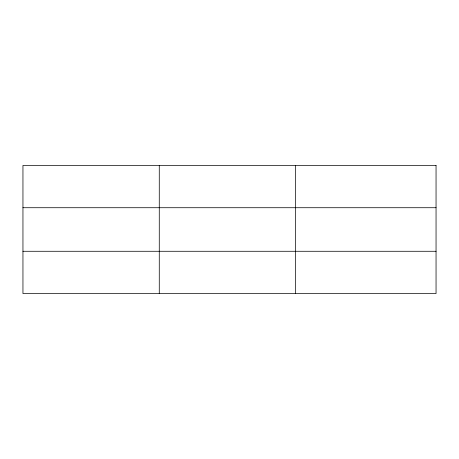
<?xml version="1.0" encoding="UTF-8"?>
<svg xmlns="http://www.w3.org/2000/svg" width="459" height="459" viewBox="0 0 459 459"><rect width="100%" height="100%" fill="white"/><g stroke="black" fill="none" stroke-linecap="round" stroke-linejoin="round"><path stroke-width="0.69" d="M159.273 293.565L159.273 165.435M295.596 293.565L295.596 165.435M22.95 207.72L436.05 207.72M22.95 251.28L436.05 251.28M436.05 165.435L436.05 293.565L22.95 293.565L22.95 165.435L436.05 165.435"/></g></svg>
